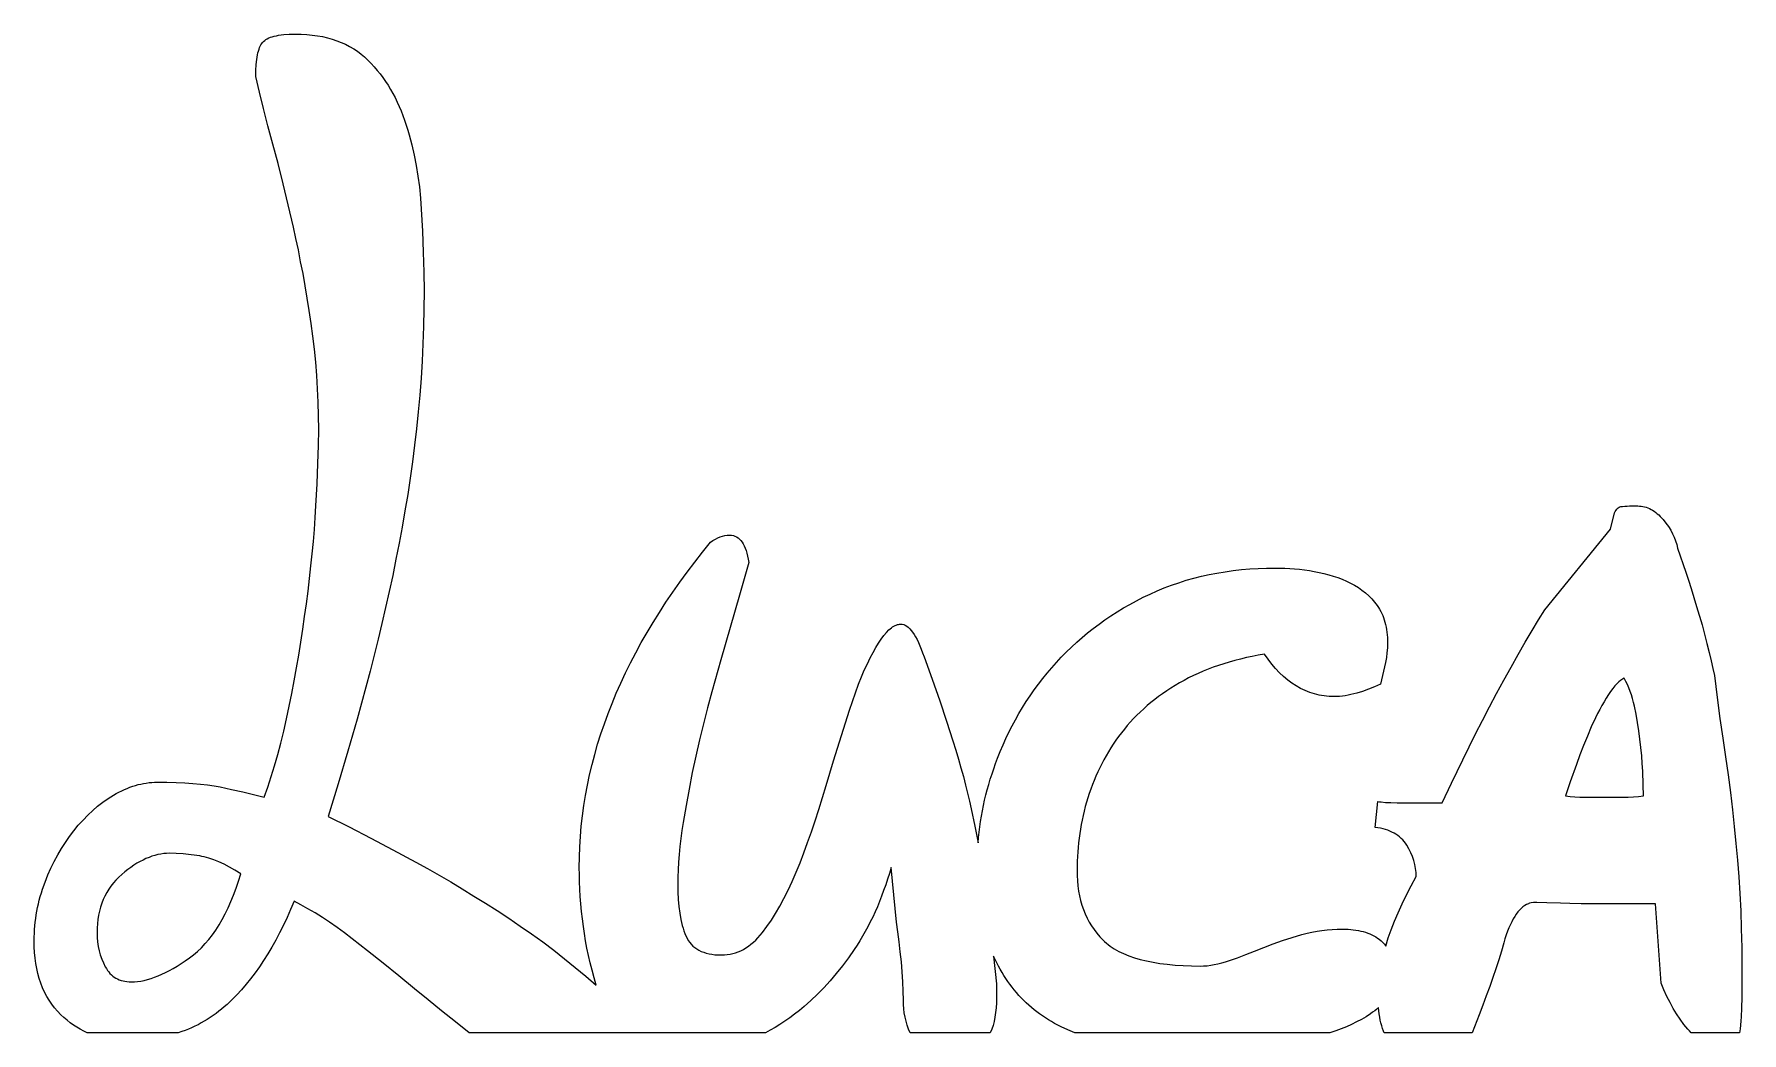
# Model space of a CAD drawing. Extents: x 31 to 183, y 9 to 98.
import ezdxf

# ---------------------------------------------------------------- set-up
doc = ezdxf.new("R2010")
doc.units = 0
doc.layers.add('CAMADA_1', color=18, linetype='CONTINUOUS')

msp = doc.modelspace()

# ---------------------------------------------------------------- linework, layer by layer
at = {"layer": 'CAMADA_1'}
for points in [[(35.37, 8.76), (35.05, 8.91), (34.74, 9.08), (34.44, 9.26), (34.14, 9.45), (33.85, 9.66), (33.57, 9.89), (33.29, 10.13), (33.02, 10.38), (32.73, 10.68), (32.46, 10.99), (32.21, 11.31), (31.98, 11.66), (31.77, 12.01), (31.57, 12.39), (31.39, 12.78), (31.24, 13.18), (31.1, 13.6), (30.98, 14.03), (30.88, 14.48), (30.79, 14.94), (30.73, 15.42), (30.68, 15.92), (30.65, 16.43), (30.64, 16.95), (30.65, 17.28), (30.66, 17.62), (30.68, 17.95), (30.7, 18.28), (30.74, 18.61), (30.78, 18.94), (30.83, 19.27), (30.89, 19.6), (30.95, 19.92), (31.02, 20.25), (31.1, 20.57), (31.19, 20.9), (31.29, 21.22), (31.39, 21.54), (31.62, 22.18), (31.87, 22.81), (32.14, 23.43), (32.43, 24.02), (32.74, 24.6), (33.07, 25.16), (33.42, 25.71), (33.79, 26.24), (34.17, 26.75), (34.57, 27.24), (34.99, 27.7), (35.41, 28.13), (35.85, 28.54), (36.29, 28.92), (36.75, 29.28), (37.22, 29.61), (37.7, 29.91), (37.95, 30.05), (38.19, 30.18), (38.43, 30.3), (38.68, 30.42), (38.92, 30.52), (39.16, 30.62), (39.41, 30.7), (39.65, 30.78), (39.89, 30.85), (40.14, 30.9), (40.38, 30.95), (40.62, 30.99), (40.87, 31.03), (41.11, 31.05), (41.35, 31.06), (41.6, 31.07), (42.46, 31.06), (43.27, 31.04), (44.04, 31.01), (44.76, 30.96), (45.44, 30.9), (46.07, 30.83), (46.65, 30.74), (47.19, 30.64), (48.21, 30.42), (49.2, 30.2), (50.16, 29.97), (51.09, 29.73), (51.42, 30.63), (51.73, 31.56), (52.03, 32.52), (52.32, 33.52), (52.59, 34.54), (52.86, 35.6), (53.1, 36.7), (53.34, 37.82), (53.56, 38.96), (53.78, 40.1), (53.98, 41.24), (54.18, 42.38), (54.36, 43.52), (54.54, 44.67), (54.7, 45.81), (54.86, 46.95), (55.01, 48.08), (55.14, 49.2), (55.27, 50.31), (55.38, 51.4), (55.48, 52.49), (55.57, 53.55), (55.65, 54.61), (55.71, 55.65), (55.82, 57.63), (55.89, 59.42), (55.94, 61.03), (55.96, 62.46), (55.95, 63.68), (55.91, 64.88), (55.86, 66.07), (55.79, 67.25), (55.69, 68.43), (55.58, 69.59), (55.44, 70.75), (55.29, 71.89), (55.12, 73.03), (54.94, 74.14), (54.75, 75.24), (54.56, 76.32), (54.35, 77.38), (54.15, 78.43), (53.93, 79.46), (53.7, 80.47), (53.25, 82.44), (52.79, 84.32), (52.34, 86.12), (51.88, 87.84), (51.44, 89.47), (51.04, 91.01), (50.68, 92.48), (50.36, 93.86), (50.37, 94.41), (50.4, 94.92), (50.44, 95.37), (50.51, 95.78), (50.55, 95.96), (50.6, 96.13), (50.65, 96.29), (50.7, 96.44), (50.76, 96.57), (50.82, 96.69), (50.89, 96.8), (50.97, 96.9), (51.05, 96.99), (51.15, 97.07), (51.25, 97.15), (51.38, 97.22), (51.51, 97.29), (51.66, 97.35), (51.82, 97.4), (52, 97.45), (52.19, 97.49), (52.39, 97.53), (52.84, 97.59), (53.34, 97.62), (53.89, 97.63), (54.4, 97.62), (54.89, 97.6), (55.37, 97.55), (55.84, 97.49), (56.29, 97.41), (56.73, 97.31), (57.16, 97.19), (57.57, 97.05), (57.96, 96.9), (58.35, 96.73), (58.71, 96.54), (59.07, 96.33), (59.41, 96.11), (59.73, 95.86), (60.04, 95.6), (60.34, 95.32), (60.62, 95.03), (60.9, 94.72), (61.16, 94.41), (61.42, 94.09), (61.66, 93.76), (61.9, 93.42), (62.13, 93.08), (62.34, 92.72), (62.55, 92.35), (62.75, 91.98), (62.94, 91.59), (63.12, 91.2), (63.29, 90.8), (63.45, 90.39), (63.6, 89.97), (63.74, 89.54), (63.88, 89.1), (64, 88.66), (64.12, 88.22), (64.24, 87.77), (64.45, 86.86), (64.63, 85.93), (64.78, 84.99), (64.91, 84.03), (65.01, 83.05), (65.08, 82.06), (65.19, 80.09), (65.26, 78.22), (65.31, 76.44), (65.33, 74.75), (65.32, 73.18), (65.28, 71.62), (65.23, 70.07), (65.16, 68.53), (65.06, 67.01), (64.95, 65.5), (64.81, 64.01), (64.66, 62.52), (64.48, 61.05), (64.29, 59.58), (64.09, 58.12), (63.87, 56.67), (63.63, 55.22), (63.38, 53.77), (63.11, 52.34), (62.83, 50.9), (62.54, 49.47), (62.23, 48.05), (61.91, 46.62), (61.58, 45.2), (61.24, 43.78), (60.89, 42.36), (60.53, 40.94), (60.15, 39.52), (59.77, 38.11), (59.37, 36.68), (58.97, 35.25), (58.56, 33.82), (57.7, 30.93), (56.81, 28.02), (58.66, 27.09), (60.58, 26.09), (62.56, 25.05), (64.6, 23.95), (65.63, 23.38), (66.66, 22.79), (67.7, 22.19), (68.73, 21.57), (69.77, 20.94), (70.8, 20.3), (71.84, 19.64), (72.87, 18.96), (73.89, 18.27), (74.89, 17.57), (75.88, 16.85), (76.86, 16.11), (77.83, 15.36), (78.78, 14.59), (79.72, 13.8), (80.64, 13), (80.45, 13.67), (80.27, 14.33), (80.11, 14.99), (79.96, 15.65), (79.82, 16.3), (79.7, 16.95), (79.59, 17.6), (79.5, 18.24), (79.41, 18.91), (79.34, 19.57), (79.27, 20.23), (79.22, 20.89), (79.18, 21.54), (79.15, 22.19), (79.14, 22.83), (79.13, 23.47), (79.14, 24.39), (79.18, 25.31), (79.23, 26.23), (79.31, 27.15), (79.42, 28.06), (79.54, 28.98), (79.69, 29.89), (79.86, 30.81), (80.05, 31.72), (80.27, 32.63), (80.51, 33.54), (80.77, 34.45), (81.06, 35.36), (81.37, 36.27), (81.7, 37.17), (82.05, 38.08), (82.43, 38.98), (82.83, 39.89), (83.25, 40.79), (83.69, 41.69), (84.16, 42.59), (84.65, 43.49), (85.17, 44.39), (85.7, 45.29), (86.26, 46.18), (86.84, 47.08), (87.45, 47.98), (88.07, 48.87), (88.73, 49.76), (89.4, 50.66), (90.09, 51.55), (90.81, 52.44), (91.03, 52.58), (91.24, 52.7), (91.45, 52.81), (91.66, 52.89), (91.88, 52.96), (92.09, 53.01), (92.3, 53.04), (92.52, 53.05), (92.68, 53.04), (92.84, 53.01), (92.98, 52.96), (93.13, 52.89), (93.26, 52.81), (93.38, 52.7), (93.5, 52.58), (93.61, 52.44), (93.71, 52.28), (93.81, 52.09), (93.9, 51.9), (93.98, 51.68), (94.05, 51.44), (94.11, 51.18), (94.17, 50.91), (94.22, 50.61), (93.38, 47.7), (92.55, 44.82), (91.73, 41.95), (90.93, 39.11), (90.55, 37.69), (90.18, 36.26), (89.83, 34.83), (89.5, 33.38), (89.19, 31.92), (88.9, 30.45), (88.63, 28.98), (88.38, 27.49), (88.26, 26.76), (88.17, 26.05), (88.08, 25.33), (88.01, 24.63), (87.96, 23.94), (87.92, 23.28), (87.9, 22.63), (87.89, 22.01), (87.9, 21.3), (87.94, 20.63), (87.99, 20), (88.07, 19.4), (88.18, 18.84), (88.24, 18.57), (88.3, 18.32), (88.37, 18.07), (88.45, 17.84), (88.53, 17.61), (88.62, 17.39), (88.72, 17.18), (88.83, 16.99), (88.96, 16.81), (89.09, 16.64), (89.25, 16.49), (89.41, 16.35), (89.59, 16.23), (89.78, 16.11), (89.98, 16.01), (90.2, 15.93), (90.43, 15.85), (90.68, 15.79), (90.93, 15.75), (91.2, 15.71), (91.49, 15.69), (91.79, 15.69), (92.04, 15.69), (92.3, 15.72), (92.55, 15.76), (92.79, 15.81), (93.03, 15.88), (93.27, 15.97), (93.5, 16.07), (93.73, 16.19), (93.96, 16.32), (94.18, 16.47), (94.4, 16.64), (94.62, 16.82), (94.83, 17.01), (95.03, 17.22), (95.24, 17.45), (95.44, 17.69), (95.83, 18.22), (96.22, 18.78), (96.6, 19.39), (96.97, 20.04), (97.34, 20.73), (97.71, 21.46), (98.07, 22.23), (98.42, 23.05), (98.77, 23.9), (99.11, 24.79), (99.45, 25.7), (99.79, 26.65), (100.12, 27.64), (100.45, 28.65), (100.77, 29.7), (101.1, 30.78), (101.75, 32.98), (102.45, 35.22), (103.18, 37.48), (103.96, 39.78), (104.23, 40.43), (104.49, 41.04), (104.76, 41.6), (105.01, 42.12), (105.27, 42.6), (105.51, 43.04), (105.76, 43.44), (105.99, 43.8), (106.23, 44.11), (106.46, 44.38), (106.68, 44.61), (106.9, 44.8), (107.01, 44.88), (107.11, 44.95), (107.22, 45), (107.32, 45.05), (107.43, 45.09), (107.53, 45.11), (107.63, 45.13), (107.73, 45.14), (107.86, 45.12), (108, 45.09), (108.13, 45.03), (108.27, 44.95), (108.4, 44.85), (108.53, 44.72), (108.66, 44.58), (108.79, 44.41), (108.92, 44.21), (109.05, 43.99), (109.18, 43.76), (109.3, 43.49), (109.43, 43.21), (109.55, 42.9), (109.67, 42.57), (109.8, 42.22), (110.53, 40.22), (111.2, 38.31), (111.81, 36.49), (112.37, 34.76), (112.62, 33.93), (112.86, 33.12), (113.09, 32.33), (113.3, 31.56), (113.5, 30.81), (113.68, 30.09), (113.84, 29.39), (113.99, 28.71), (114.32, 27.16), (114.61, 25.67), (114.65, 26.14), (114.7, 26.62), (114.76, 27.09), (114.83, 27.57), (114.91, 28.04), (114.99, 28.51), (115.09, 28.98), (115.19, 29.46), (115.31, 29.93), (115.43, 30.4), (115.56, 30.87), (115.7, 31.34), (115.85, 31.81), (116.01, 32.27), (116.17, 32.74), (116.35, 33.21), (116.58, 33.8), (116.83, 34.38), (117.09, 34.96), (117.36, 35.52), (117.64, 36.08), (117.94, 36.63), (118.25, 37.18), (118.57, 37.71), (118.9, 38.24), (119.25, 38.76), (119.61, 39.28), (119.98, 39.78), (120.36, 40.28), (120.75, 40.77), (121.16, 41.25), (121.58, 41.73), (122.01, 42.19), (122.46, 42.65), (122.91, 43.09), (123.38, 43.52), (123.86, 43.94), (124.35, 44.35), (124.85, 44.75), (125.37, 45.14), (125.89, 45.51), (126.43, 45.87), (126.98, 46.23), (127.55, 46.57), (128.12, 46.89), (128.71, 47.21), (129.31, 47.52), (129.92, 47.81), (130.54, 48.09), (131.17, 48.35), (131.81, 48.6), (132.46, 48.82), (133.12, 49.03), (133.79, 49.22), (134.47, 49.39), (135.16, 49.55), (135.86, 49.68), (136.58, 49.8), (137.3, 49.9), (138.03, 49.98), (138.77, 50.04), (139.52, 50.09), (140.28, 50.12), (141.05, 50.12), (141.48, 50.12), (141.91, 50.11), (142.34, 50.08), (142.77, 50.05), (143.2, 50.01), (143.64, 49.95), (144.08, 49.89), (144.52, 49.82), (144.96, 49.74), (145.38, 49.64), (145.8, 49.53), (146.21, 49.41), (146.61, 49.27), (146.99, 49.12), (147.37, 48.96), (147.74, 48.79), (148.1, 48.6), (148.44, 48.39), (148.76, 48.16), (149.07, 47.92), (149.36, 47.66), (149.63, 47.38), (149.88, 47.09), (150.12, 46.78), (150.23, 46.62), (150.33, 46.45), (150.43, 46.27), (150.52, 46.09), (150.6, 45.9), (150.67, 45.71), (150.74, 45.51), (150.8, 45.3), (150.85, 45.09), (150.9, 44.87), (150.94, 44.65), (150.97, 44.42), (151, 44.18), (151.02, 43.94), (151.03, 43.43), (151.02, 43.01), (150.98, 42.58), (150.93, 42.15), (150.85, 41.73), (150.42, 39.78), (149.88, 39.55), (149.34, 39.34), (148.81, 39.15), (148.29, 38.99), (148.03, 38.92), (147.78, 38.86), (147.52, 38.8), (147.27, 38.76), (147.02, 38.73), (146.77, 38.7), (146.53, 38.69), (146.28, 38.69), (145.83, 38.7), (145.61, 38.72), (145.39, 38.74), (145.17, 38.78), (144.95, 38.82), (144.74, 38.87), (144.53, 38.92), (144.32, 38.98), (144.11, 39.05), (143.9, 39.13), (143.7, 39.22), (143.5, 39.31), (143.3, 39.41), (142.91, 39.63), (142.52, 39.88), (142.15, 40.16), (141.78, 40.47), (141.42, 40.81), (141.07, 41.18), (140.73, 41.57), (140.4, 42), (140.08, 42.46), (139.53, 42.36), (139, 42.26), (138.48, 42.15), (137.96, 42.02), (137.46, 41.9), (136.96, 41.76), (136.48, 41.61), (136, 41.45), (135.53, 41.29), (135.08, 41.12), (134.63, 40.94), (134.19, 40.75), (133.76, 40.55), (133.34, 40.34), (132.93, 40.13), (132.53, 39.9), (132.14, 39.67), (131.76, 39.43), (131.39, 39.19), (131.02, 38.94), (130.67, 38.68), (130.32, 38.42), (129.99, 38.15), (129.66, 37.88), (129.34, 37.6), (129.03, 37.31), (128.73, 37.02), (128.44, 36.72), (128.15, 36.41), (127.88, 36.1), (127.62, 35.79), (127.36, 35.46), (127.11, 35.13), (126.87, 34.8), (126.64, 34.46), (126.42, 34.12), (126.21, 33.77), (126, 33.42), (125.8, 33.07), (125.61, 32.71), (125.43, 32.34), (125.25, 31.98), (125.09, 31.6), (124.93, 31.23), (124.78, 30.85), (124.64, 30.46), (124.5, 30.07), (124.38, 29.68), (124.26, 29.28), (124.15, 28.89), (124.05, 28.49), (123.95, 28.09), (123.87, 27.69), (123.79, 27.29), (123.71, 26.89), (123.65, 26.49), (123.59, 26.08), (123.54, 25.68), (123.5, 25.27), (123.47, 24.87), (123.44, 24.46), (123.42, 24.05), (123.41, 23.64), (123.41, 23.23), (123.41, 22.75), (123.44, 22.28), (123.49, 21.83), (123.55, 21.38), (123.63, 20.95), (123.73, 20.53), (123.85, 20.13), (123.98, 19.73), (124.14, 19.35), (124.31, 18.98), (124.5, 18.62), (124.71, 18.28), (124.93, 17.95), (125.18, 17.63), (125.44, 17.32), (125.72, 17.03), (125.87, 16.88), (126.02, 16.75), (126.19, 16.61), (126.36, 16.48), (126.54, 16.36), (126.73, 16.24), (126.92, 16.12), (127.12, 16.01), (127.55, 15.81), (128.02, 15.62), (128.51, 15.44), (129.03, 15.29), (129.59, 15.16), (130.18, 15.04), (130.79, 14.94), (131.44, 14.86), (132.13, 14.79), (132.84, 14.75), (133.58, 14.72), (134.36, 14.71), (134.66, 14.72), (134.98, 14.74), (135.3, 14.78), (135.62, 14.83), (135.95, 14.9), (136.29, 14.99), (136.63, 15.09), (136.97, 15.2), (137.69, 15.45), (138.43, 15.73), (139.21, 16.03), (140.02, 16.36), (140.85, 16.68), (141.69, 16.98), (142.55, 17.26), (143.42, 17.51), (143.87, 17.63), (144.31, 17.72), (144.76, 17.81), (145.2, 17.88), (145.65, 17.93), (146.1, 17.97), (146.56, 17.99), (147.01, 18), (147.52, 17.98), (147.76, 17.97), (147.99, 17.94), (148.22, 17.91), (148.45, 17.87), (148.66, 17.82), (148.87, 17.77), (149.07, 17.71), (149.27, 17.64), (149.46, 17.57), (149.64, 17.49), (149.81, 17.4), (149.98, 17.3), (150.14, 17.2), (150.3, 17.09), (150.46, 16.95), (150.61, 16.81), (150.75, 16.66), (150.87, 16.49), (151.1, 17.21), (151.36, 17.94), (151.65, 18.69), (151.97, 19.45), (152.33, 20.23), (152.72, 21.03), (153.14, 21.84), (153.59, 22.67), (153.57, 23.03), (153.53, 23.39), (153.47, 23.75), (153.38, 24.1), (153.26, 24.45), (153.11, 24.79), (152.94, 25.13), (152.74, 25.47), (152.63, 25.63), (152.51, 25.79), (152.38, 25.93), (152.24, 26.07), (152.1, 26.2), (151.94, 26.32), (151.78, 26.43), (151.61, 26.53), (151.43, 26.63), (151.24, 26.71), (151.05, 26.79), (150.84, 26.86), (150.63, 26.92), (150.41, 26.97), (150.18, 27.02), (149.94, 27.05), (150.18, 29.36), (150.31, 29.33), (150.47, 29.31), (150.85, 29.27), (151.32, 29.25), (151.88, 29.24), (155.9, 29.24), (156.72, 30.99), (157.73, 33.07), (158.28, 34.21), (158.87, 35.37), (159.47, 36.55), (160.1, 37.76), (160.74, 38.97), (161.38, 40.15), (162.02, 41.31), (162.65, 42.44), (163.28, 43.54), (163.89, 44.56), (164.47, 45.51), (165.03, 46.4), (170.87, 53.58), (171.23, 55.04), (171.29, 55.15), (171.36, 55.26), (171.42, 55.35), (171.49, 55.42), (171.56, 55.48), (171.63, 55.53), (171.71, 55.57), (171.78, 55.59), (171.94, 55.61), (172.13, 55.63), (172.34, 55.64), (172.57, 55.65), (173.3, 55.65), (173.45, 55.64), (173.6, 55.63), (173.75, 55.61), (173.9, 55.57), (174.04, 55.53), (174.19, 55.48), (174.33, 55.42), (174.47, 55.34), (174.61, 55.26), (174.75, 55.17), (174.89, 55.07), (175.02, 54.96), (175.16, 54.85), (175.29, 54.72), (175.55, 54.43), (175.8, 54.13), (176.02, 53.82), (176.22, 53.5), (176.39, 53.18), (176.54, 52.86), (176.66, 52.54), (176.76, 52.21), (176.83, 51.88), (177.56, 49.75), (177.8, 49.03), (178.05, 48.29), (178.29, 47.51), (178.53, 46.7), (179.01, 45.06), (179.45, 43.42), (179.65, 42.62), (179.83, 41.88), (179.98, 41.19), (180.12, 40.56), (180.36, 38.6), (180.6, 36.74), (180.85, 34.98), (181.09, 33.32), (181.32, 31.72), (181.53, 30.15), (181.72, 28.62), (181.88, 27.11), (182.03, 25.62), (182.15, 24.13), (182.27, 22.64), (182.37, 21.15), (182.45, 19.62), (182.5, 18.03), (182.54, 16.37), (182.55, 14.64), (182.55, 13.17), (182.54, 11.95), (182.52, 10.95), (182.49, 10.2), (182.47, 9.83), (182.44, 9.46), (182.4, 9.11), (182.35, 8.76), (178.05, 8.76), (177.9, 8.93), (177.74, 9.1), (177.4, 9.52), (177.07, 9.97), (176.75, 10.45), (176.45, 10.94), (176.16, 11.46), (175.88, 12.01), (175.62, 12.58), (175.37, 13.18), (174.88, 20.24), (170.99, 20.24), (169.52, 20.24), (168.27, 20.25), (167.24, 20.27), (166.43, 20.3), (165.19, 20.34), (164.3, 20.36), (164.02, 20.35), (163.81, 20.33), (163.66, 20.29), (163.6, 20.26), (163.57, 20.24), (163.4, 20.17), (163.24, 20.08), (163.08, 19.97), (162.93, 19.84), (162.78, 19.69), (162.63, 19.52), (162.49, 19.33), (162.35, 19.13), (162.21, 18.9), (162.08, 18.65), (161.96, 18.39), (161.83, 18.1), (161.71, 17.8), (161.6, 17.47), (161.48, 17.13), (161.38, 16.77), (161.16, 16.02), (160.92, 15.25), (160.67, 14.47), (160.4, 13.68), (160.12, 12.88), (159.82, 12.06), (159.51, 11.22), (159.19, 10.38), (158.57, 8.76), (150.73, 8.76), (150.67, 8.92), (150.59, 9.15), (150.52, 9.39), (150.45, 9.64), (150.39, 9.9), (150.34, 10.17), (150.3, 10.45), (150.26, 10.73), (150.23, 11.03), (150.07, 10.88), (149.89, 10.73), (149.7, 10.59), (149.51, 10.45), (149.12, 10.2), (148.71, 9.96), (148.28, 9.74), (147.84, 9.52), (147.38, 9.31), (146.91, 9.12), (146.42, 8.94), (145.91, 8.76), (123.22, 8.76), (122.59, 9.02), (121.99, 9.3), (121.7, 9.45), (121.42, 9.6), (121.14, 9.76), (120.87, 9.92), (120.6, 10.09), (120.34, 10.27), (120.08, 10.45), (119.84, 10.63), (119.59, 10.82), (119.36, 11.02), (119.13, 11.22), (118.9, 11.43), (118.68, 11.65), (118.45, 11.87), (118.24, 12.1), (118.03, 12.34), (117.83, 12.58), (117.63, 12.83), (117.44, 13.08), (117.25, 13.34), (117.08, 13.6), (116.9, 13.87), (116.74, 14.14), (116.58, 14.42), (116.42, 14.71), (116.27, 15), (116.13, 15.29), (115.99, 15.6), (116.25, 13.13), (116.25, 11.91), (116.24, 11.44), (116.21, 10.99), (116.17, 10.56), (116.11, 10.15), (116.03, 9.77), (115.94, 9.41), (115.83, 9.08), (115.7, 8.76), (108.57, 8.76), (108.43, 9.1), (108.31, 9.45), (108.2, 9.81), (108.12, 10.17), (108.05, 10.53), (108.01, 10.91), (107.98, 11.29), (107.97, 11.67), (107.96, 12.48), (107.93, 13.31), (107.87, 14.18), (107.79, 15.08), (107.69, 15.98), (107.59, 16.87), (107.48, 17.75), (107.36, 18.61), (106.88, 23.47), (106.72, 22.95), (106.56, 22.43), (106.39, 21.92), (106.21, 21.42), (106.03, 20.93), (105.84, 20.45), (105.65, 19.98), (105.45, 19.52), (105.24, 19.07), (105.02, 18.63), (104.8, 18.19), (104.57, 17.77), (104.34, 17.36), (104.09, 16.95), (103.85, 16.56), (103.59, 16.17), (103.07, 15.43), (102.54, 14.72), (102, 14.04), (101.45, 13.39), (100.89, 12.77), (100.32, 12.19), (99.74, 11.64), (99.44, 11.38), (99.15, 11.12), (98.71, 10.76), (98.28, 10.42), (97.85, 10.1), (97.41, 9.8), (96.98, 9.51), (96.55, 9.24), (96.12, 8.99), (95.69, 8.76), (69.33, 8.76), (68.11, 9.74), (66.89, 10.72), (65.68, 11.7), (64.47, 12.69), (63.08, 13.84), (61.69, 14.96), (60.31, 16.06), (58.94, 17.13), (58.26, 17.65), (57.59, 18.14), (56.93, 18.6), (56.28, 19.03), (55.63, 19.44), (55, 19.81), (54.38, 20.16), (53.77, 20.48), (53.46, 19.75), (53.14, 19.03), (52.81, 18.34), (52.48, 17.67), (52.14, 17.02), (51.79, 16.39), (51.43, 15.79), (51.06, 15.2), (50.68, 14.64), (50.3, 14.1), (49.9, 13.58), (49.5, 13.08), (49.09, 12.6), (48.67, 12.14), (48.24, 11.71), (47.8, 11.29), (47.56, 11.08), (47.32, 10.87), (47.07, 10.68), (46.82, 10.49), (46.57, 10.3), (46.3, 10.13), (46.04, 9.96), (45.77, 9.8), (45.5, 9.64), (45.22, 9.49), (44.94, 9.35), (44.65, 9.22), (44.36, 9.1), (44.07, 8.98), (43.77, 8.87), (43.46, 8.76)], [(166.85, 29.85), (167.28, 29.8), (167.7, 29.76), (168.13, 29.74), (168.56, 29.73), (171.96, 29.73), (172.44, 29.74), (172.91, 29.76), (173.36, 29.8), (173.79, 29.85), (173.77, 30.82), (173.73, 32.04), (173.69, 32.72), (173.64, 33.42), (173.57, 34.15), (173.48, 34.9), (173.39, 35.65), (173.27, 36.39), (173.14, 37.11), (173, 37.82), (172.92, 38.17), (172.83, 38.5), (172.73, 38.83), (172.62, 39.14), (172.5, 39.45), (172.37, 39.75), (172.23, 40.04), (172.08, 40.32), (171.93, 40.24), (171.77, 40.13), (171.6, 40), (171.43, 39.83), (171.25, 39.63), (171.07, 39.4), (170.88, 39.14), (170.69, 38.86), (170.49, 38.54), (170.29, 38.22), (170.1, 37.88), (169.91, 37.53), (169.72, 37.17), (169.53, 36.79), (169.16, 36), (168.81, 35.17), (168.46, 34.34), (168.14, 33.5), (167.83, 32.65), (167.28, 31.1)], [(49.02, 22.91), (48.51, 23.23), (48.02, 23.51), (47.54, 23.76), (47.07, 23.98), (46.62, 24.16), (46.19, 24.31), (45.77, 24.42), (45.57, 24.46), (45.37, 24.5), (44.61, 24.6), (43.91, 24.68), (43.27, 24.72), (42.69, 24.74), (42.43, 24.73), (42.17, 24.71), (41.91, 24.67), (41.65, 24.62), (41.39, 24.55), (41.12, 24.47), (40.86, 24.38), (40.59, 24.27), (40.33, 24.14), (40.06, 24), (39.79, 23.85), (39.52, 23.68), (39.25, 23.49), (38.98, 23.29), (38.71, 23.08), (38.43, 22.85), (38.17, 22.61), (37.92, 22.36), (37.69, 22.1), (37.47, 21.82), (37.28, 21.54), (37.1, 21.24), (36.93, 20.93), (36.79, 20.62), (36.66, 20.29), (36.55, 19.95), (36.46, 19.6), (36.38, 19.24), (36.32, 18.86), (36.28, 18.48), (36.25, 18.09), (36.24, 17.68), (36.25, 17.26), (36.29, 16.85), (36.34, 16.45), (36.42, 16.07), (36.53, 15.69), (36.65, 15.33), (36.8, 14.98), (36.97, 14.64), (37.07, 14.48), (37.17, 14.32), (37.28, 14.18), (37.39, 14.05), (37.51, 13.93), (37.64, 13.82), (37.77, 13.72), (37.91, 13.63), (38.06, 13.56), (38.22, 13.49), (38.38, 13.43), (38.55, 13.38), (38.72, 13.35), (38.9, 13.32), (39.09, 13.31), (39.28, 13.3), (39.56, 13.31), (39.84, 13.33), (40.13, 13.37), (40.43, 13.43), (40.73, 13.51), (41.04, 13.6), (41.35, 13.71), (41.67, 13.83), (42, 13.97), (42.33, 14.13), (42.67, 14.31), (43.01, 14.5), (43.37, 14.71), (43.72, 14.93), (44.09, 15.17), (44.46, 15.43), (44.82, 15.71), (45.18, 16.01), (45.52, 16.34), (45.86, 16.7), (46.18, 17.08), (46.5, 17.48), (46.8, 17.91), (47.09, 18.37), (47.37, 18.85), (47.64, 19.35), (47.89, 19.88), (48.14, 20.44), (48.38, 21.02), (48.6, 21.63), (48.82, 22.26)]]:
    msp.add_lwpolyline(points, close=True, dxfattribs=at)

doc.saveas('drawing.dxf')
